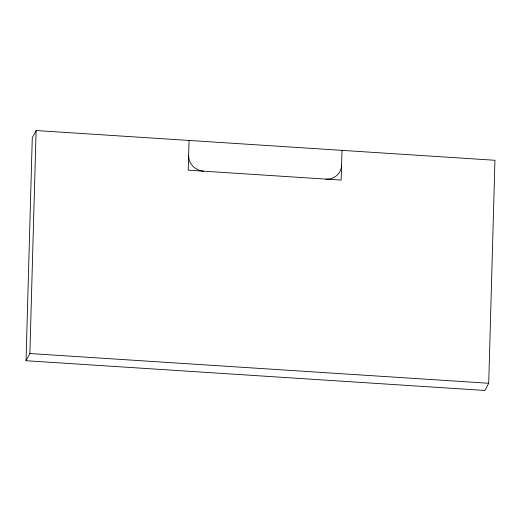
<?xml version="1.0" encoding="UTF-8"?>
<svg xmlns="http://www.w3.org/2000/svg" width="521" height="521" viewBox="0 0 521 521"><rect width="100%" height="100%" fill="white"/><g stroke="black" fill="none" stroke-linecap="round" stroke-linejoin="round"><path stroke-width="0.78" d="M26.05 360.721L32.276 137.733L36.105 130.537L494.95 160.279L488.724 383.267L484.895 390.463L26.05 360.721L29.879 353.531L36.105 130.537M189.051 140.449L188.224 170.185L341.17 180.097L342.004 150.361M29.879 353.531L488.724 383.267M203.516 171.175A15.454 14.738 28 0 1 188.641 155.317M341.587 165.229A15.454 14.738 28 0 1 325.879 179.107"/></g></svg>
